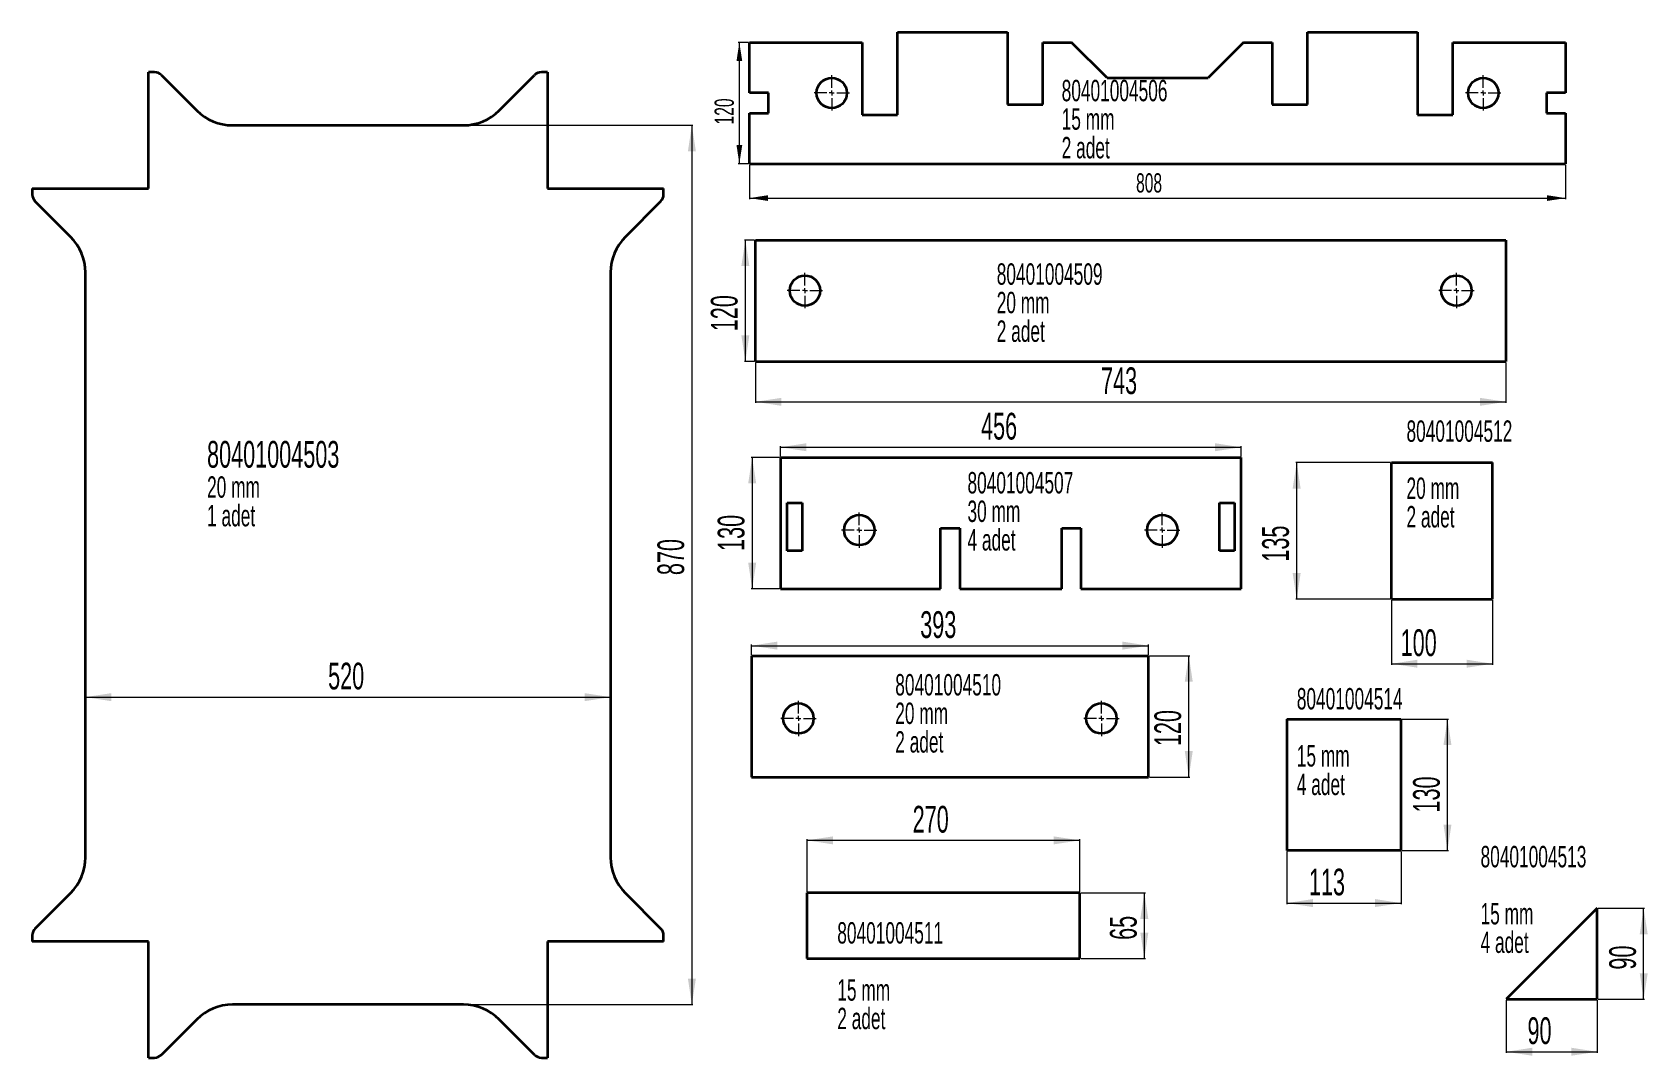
# Model space of a CAD drawing. Header units: millimetres. Extents: x 78 to 1678, y 38 to 1052.
import ezdxf

# ---------------------------------------------------------------- set-up
doc = ezdxf.new("R2010")
doc.units = ezdxf.units.MM
doc.styles.add('SLDTEXTSTYLE0', font='TXT', dxfattribs={"width": 0.605})
doc.dimstyles.new('SLDDIMSTYLE0', dxfattribs={"dimtxt": 25.683187, "dimasz": 3.081982, "dimexe": 0, "dimexo": 0.0625, "dimgap": 6.420797, "dimtad": 1, "dimrnd": 1e-09, "dimzin": 12, "dimdsep": 46, "dimtxsty": 'SLDTEXTSTYLE0', "dimsah": 1, "dimcen": 0.09, "dimadec": 0, "dimazin": 3, "dimtfac": 1, "dimtofl": 0, "dimtmove": 0, "dimatfit": 3, "dimfxl": 1, "dimfrac": 2, "dimtolj": 1, "dimtzin": 12, "dimarcsym": 0})
doc.dimstyles.new('SLDDIMSTYLE1', dxfattribs={"dimtxt": 18.491895, "dimasz": 3.081982, "dimexe": 0, "dimexo": 0.0625, "dimgap": 4.622974, "dimtad": 1, "dimrnd": 1e-09, "dimzin": 12, "dimdsep": 46, "dimtxsty": 'SLDTEXTSTYLE0', "dimsah": 1, "dimcen": 0.09, "dimadec": 0, "dimazin": 3, "dimtfac": 1, "dimtofl": 0, "dimtmove": 0, "dimatfit": 3, "dimfxl": 1, "dimfrac": 2, "dimtolj": 1, "dimtzin": 12, "dimarcsym": 0})

# ---------------------------------------------------------------- blocks, each defined once
blk = doc.blocks.new('SW_NOTE_0')
at = {"color": 0, "linetype": 'Continuous', "lineweight": 0, "attachment_point": 1, "style": 'SLDTEXTSTYLE0'}
for s, insert, char_height in [('80401004503', (0, 34.1), 26.458), ('20 mm', (0, -0.9), 21.17), ('1 adet', (0, -29.2), 21.17)]:
    blk.add_mtext(s, dxfattribs=dict(at, insert=insert, char_height=char_height))
blk = doc.blocks.new('_D')
at = {"color": 7, "linetype": 'Continuous', "lineweight": 0}
blk.add_line((130.8, 394.3), (650.8, 394.3), dxfattribs=at)
at = {"color": 7, "linetype": 'Continuous', "lineweight": 18}
for points in [[(130.8, 394.3), (156.5, 390.3), (156.5, 398.2)], [(650.8, 394.3), (625.2, 398.2), (625.2, 390.3)]]:
    blk.add_solid(points, dxfattribs=at)
at = {"color": 7, "linetype": 'Continuous', "lineweight": 18, "insert": (371.2, 428.4), "char_height": 26.46, "attachment_point": 1, "style": 'SLDTEXTSTYLE0'}
blk.add_mtext('520', dxfattribs=at)
blk = doc.blocks.new('_D_1')
at = {"color": 7, "linetype": 'Continuous', "lineweight": 0}
for p, q in [((506.1, 960.1), (732.3, 960.1)), ((731.3, 960.1), (731.3, 90.1)), ((506.1, 90.1), (732.3, 90.1))]:
    blk.add_line(p, q, dxfattribs=at)
at = {"color": 7, "linetype": 'Continuous', "lineweight": 18}
for points in [[(731.3, 960.1), (727.4, 934.4), (735.3, 934.4)], [(731.3, 90.1), (735.3, 115.8), (727.4, 115.8)]]:
    blk.add_solid(points, dxfattribs=at)
at = {"color": 7, "linetype": 'Continuous', "lineweight": 18, "insert": (697.2, 515), "char_height": 26.46, "attachment_point": 1, "rotation": 90, "style": 'SLDTEXTSTYLE0'}
blk.add_mtext('870', dxfattribs=at)
blk = doc.blocks.new('_D_2')
at = {"color": 7, "linetype": 'Continuous', "lineweight": 0}
for p, q in [((788.3, 921), (788.3, 887)), ((1596.3, 921), (1596.3, 887)), ((788.3, 888), (1596.3, 888))]:
    blk.add_line(p, q, dxfattribs=at)
at = {"color": 7, "linetype": 'Continuous', "lineweight": 18}
for points in [[(788.3, 888), (806.8, 885.2), (806.8, 890.9)], [(1596.3, 888), (1577.8, 890.9), (1577.8, 885.2)]]:
    blk.add_solid(points, dxfattribs=at)
at = {"color": 7, "linetype": 'Continuous', "lineweight": 18, "insert": (1171.1, 912.6), "char_height": 19.05, "attachment_point": 1, "style": 'SLDTEXTSTYLE0'}
blk.add_mtext('808', dxfattribs=at)
blk = doc.blocks.new('_D_3')
at = {"color": 7, "linetype": 'Continuous', "lineweight": 0}
for p, q in [((787.3, 1042), (777.3, 1042)), ((778.3, 1042), (778.3, 922)), ((787.3, 922), (777.3, 922))]:
    blk.add_line(p, q, dxfattribs=at)
at = {"color": 7, "linetype": 'Continuous', "lineweight": 18}
for points in [[(778.3, 1042), (775.5, 1023.6), (781.2, 1023.6)], [(778.3, 922), (781.2, 940.5), (775.5, 940.5)]]:
    blk.add_solid(points, dxfattribs=at)
at = {"color": 7, "linetype": 'Continuous', "lineweight": 18, "insert": (753.8, 960.9), "char_height": 19.05, "attachment_point": 1, "rotation": 90, "style": 'SLDTEXTSTYLE0'}
blk.add_mtext('120', dxfattribs=at)
blk = doc.blocks.new('SW_NOTE_0_1')
at = {"color": 0, "linetype": 'Continuous', "lineweight": 0, "attachment_point": 1, "style": 'SLDTEXTSTYLE0'}
for s, insert, char_height in [('80401004506', (0, 27.3), 21.167), ('15 mm', (0, -0.9), 21.17), ('2 adet', (0, -29.2), 21.17)]:
    blk.add_mtext(s, dxfattribs=dict(at, insert=insert, char_height=char_height))
blk = doc.blocks.new('SW_CENTERMARKSYMBOL_0')
at = {"color": 0, "linetype": 'Continuous', "lineweight": 18}
for p, q in [((0, 5), (0, 17.5)), ((-5, 0), (-17.5, 0)), ((0, 0), (-2.5, 0)), ((0, 0), (0, 2.5)), ((0, 0), (0, -2.5)), ((0, 0), (2.5, 0)), ((5, 0), (17.5, 0)), ((0, -5), (0, -17.5))]:
    blk.add_line(p, q, dxfattribs=at)
blk = doc.blocks.new('SW_CENTERMARKSYMBOL_1')
at = {"color": 0, "linetype": 'Continuous', "lineweight": 18}
for p, q in [((0, 5), (0, 17.5)), ((-5, 0), (-17.5, 0)), ((0, 0), (-2.5, 0)), ((0, 0), (0, 2.5)), ((0, 0), (0, -2.5)), ((0, 0), (2.5, 0)), ((5, 0), (17.5, 0)), ((0, -5), (0, -17.5))]:
    blk.add_line(p, q, dxfattribs=at)
blk = doc.blocks.new('_D_4')
at = {"color": 7, "linetype": 'Continuous', "lineweight": 0}
for p, q in [((818, 631.5), (790, 631.5)), ((791, 631.5), (791, 501.5)), ((818, 501.5), (790, 501.5))]:
    blk.add_line(p, q, dxfattribs=at)
at = {"color": 7, "linetype": 'Continuous', "lineweight": 18}
for points in [[(791, 631.5), (787.1, 605.8), (795, 605.8)], [(791, 501.5), (795, 527.2), (787.1, 527.2)]]:
    blk.add_solid(points, dxfattribs=at)
at = {"color": 7, "linetype": 'Continuous', "lineweight": 18, "insert": (756.9, 538.9), "char_height": 26.46, "attachment_point": 1, "rotation": 90, "style": 'SLDTEXTSTYLE0'}
blk.add_mtext('130', dxfattribs=at)
blk = doc.blocks.new('_D_5')
at = {"color": 7, "linetype": 'Continuous', "lineweight": 0}
for p, q in [((819, 632.5), (819, 642.5)), ((819, 641.5), (1275, 641.5)), ((1275, 632.5), (1275, 642.5))]:
    blk.add_line(p, q, dxfattribs=at)
at = {"color": 7, "linetype": 'Continuous', "lineweight": 18}
for points in [[(819, 641.5), (844.7, 637.6), (844.7, 645.5)], [(1275, 641.5), (1249.3, 645.5), (1249.3, 637.6)]]:
    blk.add_solid(points, dxfattribs=at)
at = {"color": 7, "linetype": 'Continuous', "lineweight": 18, "insert": (1017.6, 675.6), "char_height": 26.46, "attachment_point": 1, "style": 'SLDTEXTSTYLE0'}
blk.add_mtext('456', dxfattribs=at)
blk = doc.blocks.new('SW_NOTE_0_2')
at = {"color": 0, "linetype": 'Continuous', "lineweight": 0, "attachment_point": 1, "style": 'SLDTEXTSTYLE0'}
for s, insert, char_height in [('80401004507', (0, 27.3), 21.167), ('30 mm', (0, -0.9), 21.17), ('4 adet', (0, -29.2), 21.17)]:
    blk.add_mtext(s, dxfattribs=dict(at, insert=insert, char_height=char_height))
blk = doc.blocks.new('SW_CENTERMARKSYMBOL_2')
at = {"color": 0, "linetype": 'Continuous', "lineweight": 18}
for p, q in [((0, 5), (0, 17.5)), ((-5, 0), (-17.5, 0)), ((0, 0), (-2.5, 0)), ((0, 0), (0, 2.5)), ((0, 0), (0, -2.5)), ((0, 0), (2.5, 0)), ((5, 0), (17.5, 0)), ((0, -5), (0, -17.5))]:
    blk.add_line(p, q, dxfattribs=at)
blk = doc.blocks.new('SW_CENTERMARKSYMBOL_3')
at = {"color": 0, "linetype": 'Continuous', "lineweight": 18}
for p, q in [((0, 5), (0, 17.5)), ((-5, 0), (-17.5, 0)), ((0, 0), (-2.5, 0)), ((0, 0), (0, 2.5)), ((0, 0), (0, -2.5)), ((0, 0), (2.5, 0)), ((5, 0), (17.5, 0)), ((0, -5), (0, -17.5))]:
    blk.add_line(p, q, dxfattribs=at)
blk = doc.blocks.new('_D_6')
at = {"color": 7, "linetype": 'Continuous', "lineweight": 0}
for p, q in [((794.3, 725.5), (794.3, 685.5)), ((1537.3, 725.5), (1537.3, 685.5)), ((794.3, 686.5), (1537.3, 686.5))]:
    blk.add_line(p, q, dxfattribs=at)
at = {"color": 7, "linetype": 'Continuous', "lineweight": 18}
for points in [[(794.3, 686.5), (819.9, 682.5), (819.9, 690.4)], [(1537.3, 686.5), (1511.6, 690.4), (1511.6, 682.5)]]:
    blk.add_solid(points, dxfattribs=at)
at = {"color": 7, "linetype": 'Continuous', "lineweight": 18, "insert": (1136.4, 720.6), "char_height": 26.46, "attachment_point": 1, "style": 'SLDTEXTSTYLE0'}
blk.add_mtext('743', dxfattribs=at)
blk = doc.blocks.new('_D_7')
at = {"color": 7, "linetype": 'Continuous', "lineweight": 0}
for p, q in [((793.3, 846.5), (783.3, 846.5)), ((784.3, 726.5), (784.3, 846.5)), ((793.3, 726.5), (783.3, 726.5))]:
    blk.add_line(p, q, dxfattribs=at)
at = {"color": 7, "linetype": 'Continuous', "lineweight": 18}
for points in [[(784.3, 846.5), (780.3, 820.8), (788.2, 820.8)], [(784.3, 726.5), (788.2, 752.2), (780.3, 752.2)]]:
    blk.add_solid(points, dxfattribs=at)
at = {"color": 7, "linetype": 'Continuous', "lineweight": 18, "insert": (750.1, 756.3), "char_height": 26.46, "attachment_point": 1, "rotation": 90, "style": 'SLDTEXTSTYLE0'}
blk.add_mtext('120', dxfattribs=at)
blk = doc.blocks.new('SW_NOTE_0_3')
at = {"color": 0, "linetype": 'Continuous', "lineweight": 0, "attachment_point": 1, "style": 'SLDTEXTSTYLE0'}
for s, insert, char_height in [('80401004509', (0, 27.3), 21.167), ('20 mm', (0, -0.9), 21.17), ('2 adet', (0, -29.2), 21.17)]:
    blk.add_mtext(s, dxfattribs=dict(at, insert=insert, char_height=char_height))
blk = doc.blocks.new('SW_CENTERMARKSYMBOL_4')
at = {"color": 0, "linetype": 'Continuous', "lineweight": 18}
for p, q in [((0, 5), (0, 17.5)), ((-5, 0), (-17.5, 0)), ((0, 0), (-2.5, 0)), ((0, 0), (0, 2.5)), ((0, 0), (0, -2.5)), ((0, 0), (2.5, 0)), ((5, 0), (17.5, 0)), ((0, -5), (0, -17.5))]:
    blk.add_line(p, q, dxfattribs=at)
blk = doc.blocks.new('SW_CENTERMARKSYMBOL_5')
at = {"color": 0, "linetype": 'Continuous', "lineweight": 18}
for p, q in [((0, 5), (0, 17.5)), ((-5, 0), (-17.5, 0)), ((0, 0), (-2.5, 0)), ((0, 0), (0, 2.5)), ((0, 0), (0, -2.5)), ((0, 0), (2.5, 0)), ((5, 0), (17.5, 0)), ((0, -5), (0, -17.5))]:
    blk.add_line(p, q, dxfattribs=at)
blk = doc.blocks.new('_D_8')
at = {"color": 7, "linetype": 'Continuous', "lineweight": 0}
for p, q in [((790.3, 436.2), (790.3, 446.2)), ((790.3, 445.2), (1183.3, 445.2)), ((1183.3, 436.2), (1183.3, 446.2))]:
    blk.add_line(p, q, dxfattribs=at)
at = {"color": 7, "linetype": 'Continuous', "lineweight": 18}
for points in [[(790.3, 445.2), (816, 441.3), (816, 449.2)], [(1183.3, 445.2), (1157.6, 449.2), (1157.6, 441.3)]]:
    blk.add_solid(points, dxfattribs=at)
at = {"color": 7, "linetype": 'Continuous', "lineweight": 18, "insert": (957.4, 479.3), "char_height": 26.46, "attachment_point": 1, "style": 'SLDTEXTSTYLE0'}
blk.add_mtext('393', dxfattribs=at)
blk = doc.blocks.new('_D_9')
at = {"color": 7, "linetype": 'Continuous', "lineweight": 0}
for p, q in [((1184.3, 435.2), (1224.3, 435.2)), ((1223.3, 315.2), (1223.3, 435.2)), ((1184.3, 315.2), (1224.3, 315.2))]:
    blk.add_line(p, q, dxfattribs=at)
at = {"color": 7, "linetype": 'Continuous', "lineweight": 18}
for points in [[(1223.3, 435.2), (1219.3, 409.5), (1227.2, 409.5)], [(1223.3, 315.2), (1227.2, 340.9), (1219.3, 340.9)]]:
    blk.add_solid(points, dxfattribs=at)
at = {"color": 7, "linetype": 'Continuous', "lineweight": 18, "insert": (1189.2, 345.8), "char_height": 26.46, "attachment_point": 1, "rotation": 90, "style": 'SLDTEXTSTYLE0'}
blk.add_mtext('120', dxfattribs=at)
blk = doc.blocks.new('SW_NOTE_0_4')
at = {"color": 0, "linetype": 'Continuous', "lineweight": 0, "attachment_point": 1, "style": 'SLDTEXTSTYLE0'}
for s, insert, char_height in [('80401004510', (0, 27.3), 21.167), ('20 mm', (0, -0.9), 21.17), ('2 adet', (0, -29.2), 21.17)]:
    blk.add_mtext(s, dxfattribs=dict(at, insert=insert, char_height=char_height))
blk = doc.blocks.new('SW_CENTERMARKSYMBOL_6')
at = {"color": 0, "linetype": 'Continuous', "lineweight": 18}
for p, q in [((0, 5), (0, 17.5)), ((-5, 0), (-17.5, 0)), ((0, 0), (-2.5, 0)), ((0, 0), (0, 2.5)), ((0, 0), (0, -2.5)), ((0, 0), (2.5, 0)), ((5, 0), (17.5, 0)), ((0, -5), (0, -17.5))]:
    blk.add_line(p, q, dxfattribs=at)
blk = doc.blocks.new('SW_CENTERMARKSYMBOL_7')
at = {"color": 0, "linetype": 'Continuous', "lineweight": 18}
for p, q in [((0, 5), (0, 17.5)), ((-5, 0), (-17.5, 0)), ((0, 0), (-2.5, 0)), ((0, 0), (0, 2.5)), ((0, 0), (0, -2.5)), ((0, 0), (2.5, 0)), ((5, 0), (17.5, 0)), ((0, -5), (0, -17.5))]:
    blk.add_line(p, q, dxfattribs=at)
blk = doc.blocks.new('_D_10')
at = {"color": 7, "linetype": 'Continuous', "lineweight": 0}
for p, q in [((1116.3, 200.6), (1180.3, 200.6)), ((1179.3, 135.6), (1179.3, 200.6)), ((1116.3, 135.6), (1180.3, 135.6))]:
    blk.add_line(p, q, dxfattribs=at)
at = {"color": 7, "linetype": 'Continuous', "lineweight": 18}
for points in [[(1179.3, 200.6), (1175.3, 174.9), (1183.2, 174.9)], [(1179.3, 135.6), (1183.2, 161.3), (1175.3, 161.3)]]:
    blk.add_solid(points, dxfattribs=at)
at = {"color": 7, "linetype": 'Continuous', "lineweight": 18, "insert": (1145.2, 154.1), "char_height": 26.46, "attachment_point": 1, "rotation": 90, "style": 'SLDTEXTSTYLE0'}
blk.add_mtext('65', dxfattribs=at)
blk = doc.blocks.new('_D_11')
at = {"color": 7, "linetype": 'Continuous', "lineweight": 0}
for p, q in [((845.3, 201.6), (845.3, 253.6)), ((1115.3, 252.6), (845.3, 252.6)), ((1115.3, 201.6), (1115.3, 253.6))]:
    blk.add_line(p, q, dxfattribs=at)
at = {"color": 7, "linetype": 'Continuous', "lineweight": 18}
for points in [[(845.3, 252.6), (871, 248.6), (871, 256.5)], [(1115.3, 252.6), (1089.6, 256.5), (1089.6, 248.6)]]:
    blk.add_solid(points, dxfattribs=at)
at = {"color": 7, "linetype": 'Continuous', "lineweight": 18, "insert": (949.9, 286.7), "char_height": 26.46, "attachment_point": 1, "style": 'SLDTEXTSTYLE0'}
blk.add_mtext('270', dxfattribs=at)
blk = doc.blocks.new('SW_NOTE_0_5')
at = {"color": 0, "linetype": 'Continuous', "lineweight": 0, "attachment_point": 1, "style": 'SLDTEXTSTYLE0'}
for s, insert, char_height in [('80401004511', (0, 27.3), 21.167), ('15 mm', (0, -29.2), 21.17), ('2 adet', (0, -57.4), 21.17)]:
    blk.add_mtext(s, dxfattribs=dict(at, insert=insert, char_height=char_height))
blk = doc.blocks.new('_D_12')
at = {"color": 7, "linetype": 'Continuous', "lineweight": 0}
for p, q in [((1423.1, 626.3), (1329.1, 626.3)), ((1330.1, 491.3), (1330.1, 626.3)), ((1423.1, 491.3), (1329.1, 491.3))]:
    blk.add_line(p, q, dxfattribs=at)
at = {"color": 7, "linetype": 'Continuous', "lineweight": 18}
for points in [[(1330.1, 626.3), (1326.1, 600.6), (1334, 600.6)], [(1330.1, 491.3), (1334, 517), (1326.1, 517)]]:
    blk.add_solid(points, dxfattribs=at)
at = {"color": 7, "linetype": 'Continuous', "lineweight": 18, "insert": (1295.9, 528.3), "char_height": 26.46, "attachment_point": 1, "rotation": 90, "style": 'SLDTEXTSTYLE0'}
blk.add_mtext('135', dxfattribs=at)
blk = doc.blocks.new('_D_13')
at = {"color": 7, "linetype": 'Continuous', "lineweight": 0}
for p, q in [((1424.1, 490.3), (1424.1, 426.3)), ((1524.1, 490.3), (1524.1, 426.3)), ((1424.1, 427.3), (1524.1, 427.3))]:
    blk.add_line(p, q, dxfattribs=at)
at = {"color": 7, "linetype": 'Continuous', "lineweight": 18}
for points in [[(1424.1, 427.3), (1449.7, 423.4), (1449.7, 431.3)], [(1524.1, 427.3), (1498.4, 431.3), (1498.4, 423.4)]]:
    blk.add_solid(points, dxfattribs=at)
at = {"color": 7, "linetype": 'Continuous', "lineweight": 18, "insert": (1433, 461.4), "char_height": 26.46, "attachment_point": 1, "style": 'SLDTEXTSTYLE0'}
blk.add_mtext('100', dxfattribs=at)
blk = doc.blocks.new('SW_NOTE_0_6')
at = {"color": 0, "linetype": 'Continuous', "lineweight": 0, "attachment_point": 1, "style": 'SLDTEXTSTYLE0'}
for s, insert, char_height in [('80401004512', (0, 27.3), 21.167), ('20 mm', (0, -29.2), 21.17), ('2 adet', (0, -57.4), 21.17)]:
    blk.add_mtext(s, dxfattribs=dict(at, insert=insert, char_height=char_height))
blk = doc.blocks.new('_D_14')
at = {"color": 7, "linetype": 'Continuous', "lineweight": 0}
for p, q in [((1537.6, 94.4), (1537.6, 42.4)), ((1627.6, 94.4), (1627.6, 42.4)), ((1537.6, 43.4), (1627.6, 43.4))]:
    blk.add_line(p, q, dxfattribs=at)
at = {"color": 7, "linetype": 'Continuous', "lineweight": 18}
for points in [[(1537.6, 43.4), (1563.3, 39.5), (1563.3, 47.4)], [(1627.6, 43.4), (1602, 47.4), (1602, 39.5)]]:
    blk.add_solid(points, dxfattribs=at)
at = {"color": 7, "linetype": 'Continuous', "lineweight": 18, "insert": (1558.6, 77.5), "char_height": 26.46, "attachment_point": 1, "style": 'SLDTEXTSTYLE0'}
blk.add_mtext('90', dxfattribs=at)
blk = doc.blocks.new('_D_15')
at = {"color": 7, "linetype": 'Continuous', "lineweight": 0}
for p, q in [((1628.6, 185.4), (1674.6, 185.4)), ((1673.6, 95.4), (1673.6, 185.4)), ((1628.6, 95.4), (1674.6, 95.4))]:
    blk.add_line(p, q, dxfattribs=at)
at = {"color": 7, "linetype": 'Continuous', "lineweight": 18}
for points in [[(1673.6, 185.4), (1669.7, 159.7), (1677.6, 159.7)], [(1673.6, 95.4), (1677.6, 121.1), (1669.7, 121.1)]]:
    blk.add_solid(points, dxfattribs=at)
at = {"color": 7, "linetype": 'Continuous', "lineweight": 18, "insert": (1639.5, 124.7), "char_height": 26.46, "attachment_point": 1, "rotation": 90, "style": 'SLDTEXTSTYLE0'}
blk.add_mtext('90', dxfattribs=at)
blk = doc.blocks.new('SW_NOTE_0_7')
at = {"color": 0, "linetype": 'Continuous', "lineweight": 0, "attachment_point": 1, "style": 'SLDTEXTSTYLE0'}
for s, insert, char_height in [('80401004513', (0, 27.3), 21.167), ('15 mm', (0, -29.2), 21.17), ('4 adet', (0, -57.4), 21.17)]:
    blk.add_mtext(s, dxfattribs=dict(at, insert=insert, char_height=char_height))
blk = doc.blocks.new('_D_16')
at = {"color": 7, "linetype": 'Continuous', "lineweight": 0}
for p, q in [((1320.4, 241.5), (1320.4, 189.5)), ((1433.4, 241.5), (1433.4, 189.5)), ((1320.4, 190.5), (1433.4, 190.5))]:
    blk.add_line(p, q, dxfattribs=at)
at = {"color": 7, "linetype": 'Continuous', "lineweight": 18}
for points in [[(1320.4, 190.5), (1346.1, 186.6), (1346.1, 194.5)], [(1433.4, 190.5), (1407.7, 194.5), (1407.7, 186.6)]]:
    blk.add_solid(points, dxfattribs=at)
at = {"color": 7, "linetype": 'Continuous', "lineweight": 18, "insert": (1342.2, 224.6), "char_height": 26.46, "attachment_point": 1, "style": 'SLDTEXTSTYLE0'}
blk.add_mtext('113', dxfattribs=at)
blk = doc.blocks.new('_D_17')
at = {"color": 7, "linetype": 'Continuous', "lineweight": 0}
for p, q in [((1434.4, 372.5), (1480.4, 372.5)), ((1479.4, 242.5), (1479.4, 372.5)), ((1434.4, 242.5), (1480.4, 242.5))]:
    blk.add_line(p, q, dxfattribs=at)
at = {"color": 7, "linetype": 'Continuous', "lineweight": 18}
for points in [[(1479.4, 372.5), (1475.4, 346.8), (1483.3, 346.8)], [(1479.4, 242.5), (1483.3, 268.2), (1475.4, 268.2)]]:
    blk.add_solid(points, dxfattribs=at)
at = {"color": 7, "linetype": 'Continuous', "lineweight": 18, "insert": (1445.3, 280.1), "char_height": 26.46, "attachment_point": 1, "rotation": 90, "style": 'SLDTEXTSTYLE0'}
blk.add_mtext('130', dxfattribs=at)
blk = doc.blocks.new('SW_NOTE_0_8')
at = {"color": 0, "linetype": 'Continuous', "lineweight": 0, "attachment_point": 1, "style": 'SLDTEXTSTYLE0'}
for s, insert, char_height in [('80401004514', (0, 27.3), 21.167), ('15 mm', (0, -29.2), 21.17), ('4 adet', (0, -57.4), 21.17)]:
    blk.add_mtext(s, dxfattribs=dict(at, insert=insert, char_height=char_height))

msp = doc.modelspace()

# ---------------------------------------------------------------- linework, layer by layer
at = {"color": 7, "linetype": 'Continuous', "lineweight": 35}
for p, q in [((788.309, 992.044), (788.309, 1042.044)), ((788.309, 1042.044), (899.809, 1042.044)), ((899.809, 1042.044), (899.809, 970.544)), ((934.809, 970.544), (934.809, 1052.044)), ((934.809, 1052.044), (1043.809, 1052.044)), ((1043.809, 1052.044), (1043.809, 980.544)), ((1078.809, 980.544), (1078.809, 1042.044)), ((1078.809, 1042.044), (1107.309, 1042.044)), ((1142.309, 1007.044), (1107.309, 1042.044)), ((1277.309, 1042.044), (1242.309, 1007.044)), ((1277.309, 1042.044), (1305.809, 1042.044)), ((1305.809, 1042.044), (1305.809, 980.544)), ((1340.809, 980.544), (1340.809, 1052.044)), ((1340.809, 1052.044), (1449.809, 1052.044)), ((1449.809, 1052.044), (1449.809, 970.544)), ((1484.809, 970.544), (1484.809, 1042.044)), ((1484.809, 1042.044), (1596.309, 1042.044)), ((1596.309, 1042.044), (1596.309, 992.044)), ((193.339, 897.567), (193.339, 1012.567)), ((199.197, 1012.567), (193.339, 1012.567)), ((206.268, 1009.638), (241.194, 974.712)), ((540.484, 974.712), (575.41, 1009.638)), ((588.339, 1012.567), (582.481, 1012.567)), ((588.339, 1012.567), (588.339, 897.567)), ((807.309, 992.044), (788.309, 992.044)), ((807.309, 972.044), (807.309, 992.044)), ((1142.309, 1007.044), (1242.309, 1007.044)), ((1596.309, 992.044), (1577.309, 992.044)), ((1577.309, 992.044), (1577.309, 972.044)), ((1043.809, 980.544), (1078.809, 980.544)), ((1305.809, 980.544), (1340.809, 980.544)), ((276.55, 960.067), (505.128, 960.067)), ((788.309, 922.044), (788.309, 972.044)), ((788.309, 972.044), (807.309, 972.044)), ((899.809, 970.544), (934.809, 970.544)), ((1449.809, 970.544), (1484.809, 970.544)), ((1577.309, 972.044), (1596.309, 972.044)), ((1596.309, 972.044), (1596.309, 922.044)), ((788.309, 922.044), (1596.309, 922.044)), ((78.339, 897.567), (78.339, 891.71)), ((78.339, 897.567), (193.339, 897.567)), ((588.339, 897.567), (703.339, 897.567)), ((703.339, 891.71), (703.339, 897.567)), ((116.194, 849.712), (81.268, 884.638)), ((700.41, 884.638), (665.484, 849.712)), ((794.254, 726.486), (794.254, 846.486)), ((794.254, 846.486), (1537.254, 846.486)), ((1537.254, 846.486), (1537.254, 726.486)), ((130.839, 235.778), (130.839, 814.357)), ((650.839, 814.357), (650.839, 235.778)), ((794.254, 726.486), (1537.254, 726.486)), ((819.017, 631.525), (819.017, 501.525)), ((819.017, 631.525), (1275.017, 631.525)), ((1275.017, 501.525), (1275.017, 631.525)), ((1424.051, 491.311), (1424.051, 626.311)), ((1424.051, 626.311), (1524.051, 626.311)), ((1524.051, 491.311), (1524.051, 626.311)), ((825.517, 586.525), (840.517, 586.525)), ((825.517, 539.025), (825.517, 586.525)), ((840.517, 586.525), (840.517, 539.025)), ((1253.517, 586.525), (1268.517, 586.525)), ((1253.517, 539.025), (1253.517, 586.525)), ((1268.517, 586.525), (1268.517, 539.025)), ((977.517, 561.525), (996.517, 561.525)), ((977.517, 501.525), (977.517, 561.525)), ((996.517, 561.525), (996.517, 501.525)), ((1097.517, 561.525), (1116.517, 561.525)), ((1097.517, 501.525), (1097.517, 561.525)), ((1116.517, 561.525), (1116.517, 501.525)), ((840.517, 539.025), (825.517, 539.025)), ((1268.517, 539.025), (1253.517, 539.025)), ((819.017, 501.525), (977.517, 501.525)), ((996.517, 501.525), (1097.517, 501.525)), ((1116.517, 501.525), (1275.017, 501.525)), ((1424.051, 491.311), (1524.051, 491.311)), ((790.285, 435.209), (1183.285, 435.209)), ((790.285, 435.209), (790.285, 315.209)), ((1183.285, 315.209), (1183.285, 435.209)), ((1320.37, 372.526), (1320.37, 242.526)), ((1320.37, 372.526), (1433.37, 372.526)), ((1433.37, 242.526), (1433.37, 372.526)), ((790.285, 315.209), (1183.285, 315.209)), ((1433.37, 242.526), (1320.37, 242.526)), ((81.268, 165.496), (116.194, 200.423)), ((665.484, 200.423), (700.41, 165.496)), ((1115.268, 200.577), (845.268, 200.577)), ((845.268, 200.577), (845.268, 135.577)), ((1115.268, 135.577), (1115.268, 200.577)), ((1627.644, 185.42), (1537.644, 95.42)), ((1627.644, 95.42), (1627.644, 185.42)), ((78.339, 158.425), (78.339, 152.567)), ((193.339, 152.567), (78.339, 152.567)), ((193.339, 37.567), (193.339, 152.567)), ((703.339, 152.567), (588.339, 152.567)), ((588.339, 152.567), (588.339, 37.567)), ((703.339, 152.567), (703.339, 158.425)), ((845.268, 135.577), (1115.268, 135.577)), ((505.128, 90.067), (276.55, 90.067)), ((1537.644, 95.42), (1627.644, 95.42)), ((241.194, 75.423), (206.268, 40.496)), ((575.41, 40.496), (540.484, 75.423)), ((193.339, 37.567), (199.197, 37.567)), ((582.481, 37.567), (588.339, 37.567))]:
    msp.add_line(p, q, dxfattribs=at)
for centre in [(869.809, 992.044), (1514.809, 992.044), (843.254, 796.486), (1488.254, 796.486), (897.017, 559.525), (1197.017, 559.525), (836.785, 373.209), (1136.785, 373.209)]:
    msp.add_circle(centre, 15, dxfattribs=at)
for centre, radius, start, end in [((199.197, 1002.567), 10, 45, 90), ((582.481, 1002.567), 10, 90, 135), ((276.55, 1010.067), 50, 225, 270), ((505.128, 1010.067), 50, 270, 315), ((88.339, 891.71), 10, 180, 225), ((693.339, 891.71), 10, 315, 0), ((80.839, 814.357), 50, 0, 45), ((700.839, 814.357), 50, 135, 180), ((80.839, 235.778), 50, 315, 0), ((700.839, 235.778), 50, 180, 225), ((88.339, 158.425), 10, 135, 180), ((693.339, 158.425), 10, 0, 45), ((276.55, 40.067), 50, 90, 135), ((505.128, 40.067), 50, 45, 90), ((199.197, 47.567), 10, 270, 315), ((582.481, 47.567), 10, 225, 270)]:
    msp.add_arc(centre, radius, start, end, dxfattribs=at)

# ---------------------------------------------------------------- block references
at = {"color": 7, "linetype": 'Continuous', "lineweight": 18}
for name, p in [('SW_CENTERMARKSYMBOL_1', (869.809, 992.044)), ('SW_CENTERMARKSYMBOL_0', (1514.809, 992.044)), ('SW_CENTERMARKSYMBOL_5', (843.254, 796.486)), ('SW_CENTERMARKSYMBOL_4', (1488.254, 796.486)), ('SW_CENTERMARKSYMBOL_2', (897.017, 559.525)), ('SW_CENTERMARKSYMBOL_3', (1197.017, 559.525)), ('SW_CENTERMARKSYMBOL_6', (836.785, 373.209)), ('SW_CENTERMARKSYMBOL_7', (1136.785, 373.209))]:
    msp.add_blockref(name, p, dxfattribs=at)
at = {"color": 7, "linetype": 'Continuous', "lineweight": 0}
for name, p in [('SW_NOTE_0_1', (1097.426, 977.728)), ('SW_NOTE_0_3', (1033.139, 796.171)), ('SW_NOTE_0_6', (1438.809, 640.758)), ('SW_NOTE_0', (251.365, 613.659)), ('SW_NOTE_0_2', (1004.178, 589.677)), ('SW_NOTE_0_4', (932.685, 389.8)), ('SW_NOTE_0_8', (1330.208, 375.979)), ('SW_NOTE_0_7', (1512.13, 219.768)), ('SW_NOTE_0_5', (875.289, 144.342))]:
    msp.add_blockref(name, p, dxfattribs=at)

# ---------------------------------------------------------------- dimensions: what is measured, and where the dimension line sits
at = {"color": 7, "linetype": 'Continuous', "lineweight": 18}
for base, p1, p2, dimstyle, picture, middle in [((778.309, 922.044), (788.309, 1042.044), (788.309, 922.044), 'SLDDIMSTYLE1', '_D_3', (778.309, 982.044)), ((731.339, 90.067), (505.128, 960.067), (505.128, 90.067), 'SLDDIMSTYLE0', '_D_1', (731.339, 544.39)), ((784.254, 846.486), (794.254, 726.486), (794.254, 846.486), 'SLDDIMSTYLE0', '_D_7', (784.254, 785.683)), ((791.017, 501.525), (819.017, 631.525), (819.017, 501.525), 'SLDDIMSTYLE0', '_D_4', (791.017, 568.294)), ((1330.051, 626.311), (1424.051, 491.311), (1424.051, 626.311), 'SLDDIMSTYLE0', '_D_12', (1330.051, 557.663)), ((1223.285, 435.209), (1183.285, 315.209), (1183.285, 435.209), 'SLDDIMSTYLE0', '_D_9', (1223.285, 375.209)), ((1479.37, 372.526), (1433.37, 242.526), (1433.37, 372.526), 'SLDDIMSTYLE0', '_D_17', (1479.37, 309.487)), ((1179.268, 200.577), (1115.268, 135.577), (1115.268, 200.577), 'SLDDIMSTYLE0', '_D_10', (1179.268, 173.705)), ((1673.644, 185.42), (1627.644, 95.42), (1627.644, 185.42), 'SLDDIMSTYLE0', '_D_15', (1673.644, 144.342))]:
    dim = msp.add_linear_dim(base=base, p1=p1, p2=p2, angle=90, dimstyle=dimstyle, dxfattribs=at)
    dim.commit()
    dim.dimension.update_dxf_attribs({"geometry": picture, "text_midpoint": middle, "dimtype": 160})
for base, p1, p2, dimstyle, picture, middle in [((1596.309, 888.044), (788.309, 922.044), (1596.309, 922.044), 'SLDDIMSTYLE1', '_D_2', (1192.309, 888.044)), ((1537.254, 686.486), (794.254, 726.486), (1537.254, 726.486), 'SLDDIMSTYLE0', '_D_6', (1165.754, 686.486)), ((1275.017, 641.525), (819.017, 631.525), (1275.017, 631.525), 'SLDDIMSTYLE0', '_D_5', (1047.017, 641.525)), ((1524.051, 427.311), (1424.051, 491.311), (1524.051, 491.311), 'SLDDIMSTYLE0', '_D_13', (1462.407, 427.311)), ((1183.285, 445.209), (790.285, 435.209), (1183.285, 435.209), 'SLDDIMSTYLE0', '_D_8', (986.785, 445.209)), ((650.839, 394.282), (130.839, 235.778), (650.839, 235.778), 'SLDDIMSTYLE0', '_D', (400.644, 394.282)), ((845.268, 252.577), (1115.268, 200.577), (845.268, 200.577), 'SLDDIMSTYLE0', '_D_11', (979.287, 252.577)), ((1433.37, 190.526), (1320.37, 242.526), (1433.37, 242.526), 'SLDDIMSTYLE0', '_D_16', (1371.552, 190.526)), ((1627.644, 43.42), (1537.644, 95.42), (1627.644, 95.42), 'SLDDIMSTYLE0', '_D_14', (1578.232, 43.42))]:
    dim = msp.add_linear_dim(base=base, p1=p1, p2=p2, dimstyle=dimstyle, dxfattribs=at)
    dim.commit()
    dim.dimension.update_dxf_attribs({"geometry": picture, "text_midpoint": middle, "dimtype": 160})

doc.saveas('drawing.dxf')
